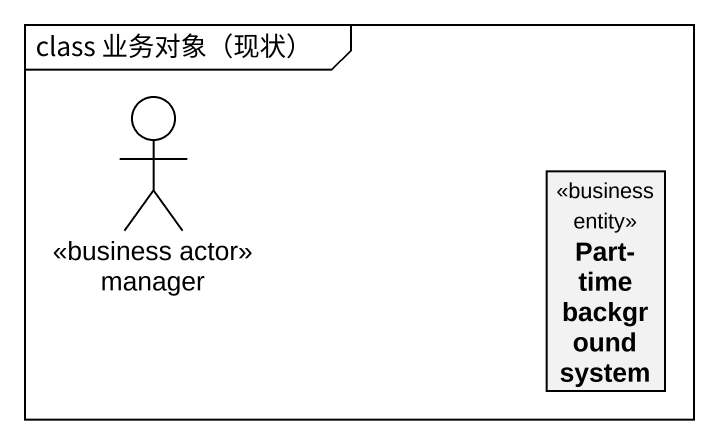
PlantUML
@startuml
mainframe class 业务对象（现状）
allowmixing
hide circle
hide empty members
actor manager <<business actor>>
class "Part-time background system" as Part_time_background_system <<business entity>>
@enduml
